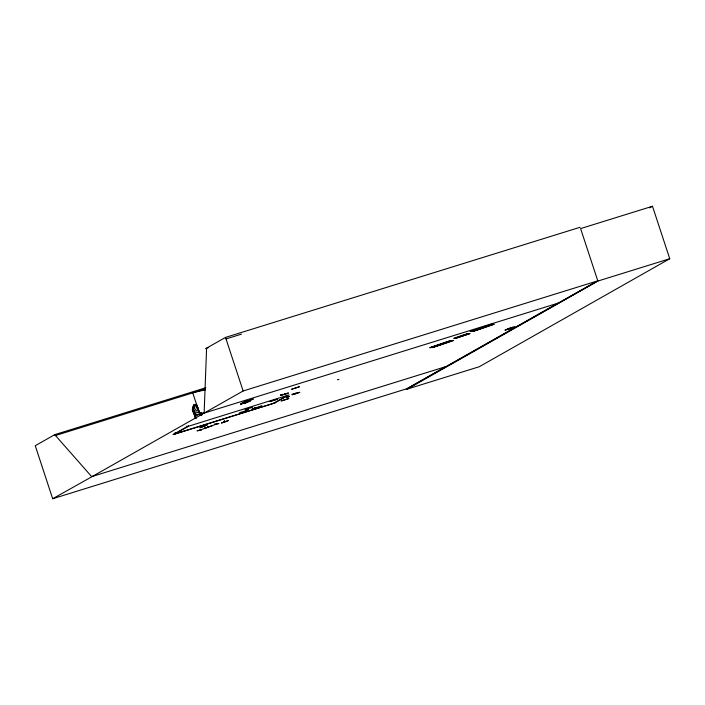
<?xml version="1.0" encoding="UTF-8"?>
<svg xmlns="http://www.w3.org/2000/svg" width="705" height="705" viewBox="0 0 705 705"><rect width="100%" height="100%" fill="white"/><g stroke="black" fill="none" stroke-linecap="round" stroke-linejoin="round"><path stroke-width="1.06" d="M199.074 414.249L196.827 415.166L193.452 412.663L192.359 409.332C195.144 399.85 192.368 408.715 194.377 411.429L196.536 412.857L198.026 412.319L198.581 410.636M197.047 430.87L201.383 429.891L197.321 430.729M207.376 427.107L211.712 426.128L207.385 427.124L207.614 426.551M204.142 413.086L206.53 349.988L206.027 348.455L225.521 337.404L580.092 227.283M248.089 409.085L245.701 410.363M295.792 393.778L295.853 392.835M505.08 330.081L512.702 327.693M277.47 399.145L269.865 401.445M280.696 395.364L288.504 392.958L280.625 395.47M288.812 398.492L281.136 400.951L288.733 398.572M206.988 425.15L199.982 427.715M247.288 400.581L242.018 402.74M240.74 404.08L248.944 401.233M260.568 406.265L262.04 406.001L259.572 407.085M205.807 387.741L54.743 434.659L35.25 445.719L52.681 498.743L407.252 388.614L557.875 303.212M52.681 498.743L92.54 476.36M92.514 476.377L243.137 390.975L597.699 280.854M187.354 426.499L173.033 434.624L274.633 403.066L288.953 394.941L186.957 426.728L186.746 426.067M273.549 403.295L287.076 395.628L286.864 394.967M649.622 207.887L652.495 206.257L669.75 258.735L479.285 366.723L407.393 389.054L407.252 388.614M505.124 330.125L512.623 327.799M511.099 327.755L508.825 328.971M595.796 281.93L447.076 366.248L91.676 476.633L54.743 434.659M407.393 389.054L597.858 281.066L669.75 258.735M406.265 389.098L446.239 366.503M596.077 281.841L558.712 302.956L203.313 413.341M245.684 410.433L248.089 409.041M248.028 409.438L247.358 409.64M295.333 388.138L295.58 388.014M274.078 400.202L273.611 400.396M284.608 394.245L284.908 394.06M299.228 386.816L291.606 389.248L299.334 386.816M277.4 399.233L269.795 401.594M286.988 397.541L289.024 396.369M285.41 399.55L285.243 399.647M299.722 392.368L292.117 394.73L299.731 392.297M252.672 407.27L245.04 409.587M224.216 421.987L224.939 421.775L224.657 421.017M250.24 401.136L245.49 402.934M252.866 408.856L252.187 409.235L252.875 409.164M510.913 327.86L510.693 327.332M295.668 393.637L296.981 393.205M199.339 430.332L206.301 427.82M209.667 426.569L216.629 424.058M241.207 403.85L242.009 403.524M252.839 408.856L253.641 408.53M260.594 406.679L261.37 406.362M338.197 379.616L337.58 379.792M287.138 397.285L287.904 397.065M244.899 401.612L245.428 401.471M253.624 408.539L260.594 406.256M193.611 405.252L195.893 404.326L193.54 405.181L192.447 409.341L195.461 418.321M195.232 405.137L194.483 405.41L194.695 408.521L196.325 411.006L197.074 410.733L197.409 409.164L195.276 405.128M192.509 409.323L193.258 409.067L196.219 418.065M199.118 414.24L196.836 415.06L193.452 412.663M214.496 424.084L214.937 424.322M208.248 427.309L204.609 428.085M218.576 423.546L214.584 424.498M199.982 415.598L196.889 405.393M197.003 405.401L200.572 415.43M224.067 421.423L224.631 421.89L224.269 421.114M221.59 423.035L228.438 420.541L221.573 422.991M259.581 407.076L253.633 408.979M250.143 400.255L244.697 401.7M470.182 331.429L491.887 324.282L470.728 331.394M472.403 331.324L493.429 324.036M473.099 331.332L494.223 324.203L473.372 331.332M453.791 338.365L467.82 333.597M454.17 338.356L468.076 333.597M469.459 333.544L455.721 338.294M455.985 338.162L470.085 333.509L455.65 338.171M429.486 347.697L450.53 340.603M430.455 347.697L451.174 340.55M452.707 340.506L431.83 347.609L452.68 340.48M453.65 340.489L432.799 347.583M240.546 404.203L246.759 402.493M338.197 379.352L338.841 379.625M224.631 421.846L224.428 421.114M245.472 402.299L250.231 400.969M245.481 402.916L244.142 403.225M652.495 206.257L580.603 228.587L597.858 281.066M226.023 338.938L241.471 334.135M206.027 348.455L208.125 347.803M55.069 435.646L205.076 389.054M507.159 328.9L514.888 326.538M510.623 327.948L512.597 327.367M174.258 433.416L177.396 432.438M173.421 434.395L275.029 402.837M282.564 394.386L280.59 394.967L282.493 394.421M291.976 394.289L293.906 393.725M288.98 396.466L289.402 396.333L286.9 397.629L287.323 397.479M245.04 401.577L250.495 400.132M253.174 399.092L247.605 401.268L253.227 399.012M252.848 409.173L253.65 408.97M203.904 426.349L204.142 426.305M205.349 389.891L192.694 392.641L200.22 415.509M195.849 404.432L196.942 405.868M193.258 409.067L196.078 418.091M192.359 409.332L195.602 418.285M199.603 413.632L204.873 412.487M218.92 423.502L214.664 424.41M208.583 427.265L204.327 428.173M196.651 405.481L197.241 405.322M206.838 425.238L199.991 427.732M240.722 404.229L241.225 404.15M224.225 421.987L223.996 421.202M490.918 324.309L470.235 331.429M451.13 340.577L430.455 347.715M225.521 337.404L243.137 390.975M201.295 412.857L201.956 414.848M201.163 412.883L201.815 414.884M200.678 413.077L201.339 415.078M200.546 413.104L201.198 415.104M197.338 406.415L200.335 415.518M188.226 425.608L188.438 426.261L174.91 433.936L174.69 433.275M247.217 410.38L239.594 412.681M284.617 394.148L284.185 394.377L284.697 394.174M255.765 407.534L254.575 407.948L255.765 407.543"/></g></svg>
